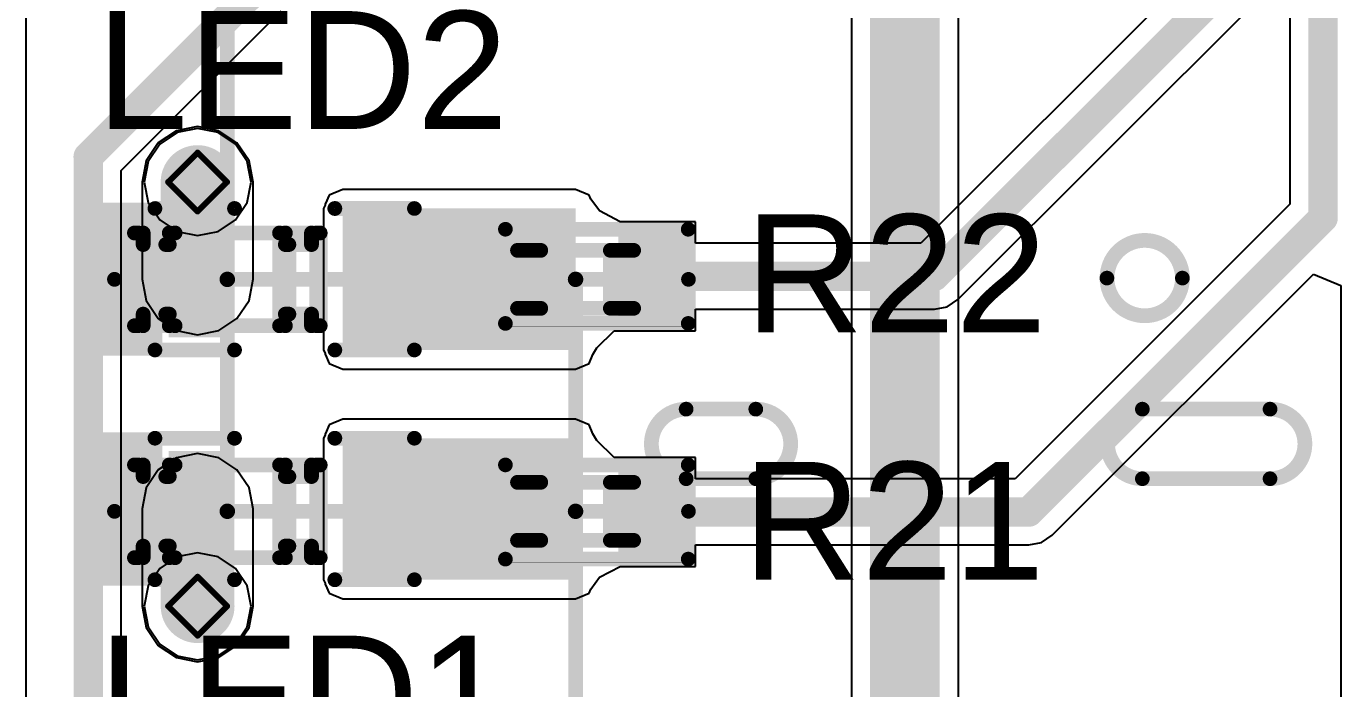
# Model space of a CAD drawing. Header units: millimetres. Extents: x -16 to 330, y -45 to 150.
# Drawn here: x -3.23 to 8.1, y 12.98 to 18.69 of the extents above; entities that cross this region are included whole.
import ezdxf

# ---------------------------------------------------------------- set-up
doc = ezdxf.new("R2010")
doc.units = ezdxf.units.MM
for name, color, linetype in [('BottomLayer', 5, 'Continuous'), ('BottomSolder', 6, 'Continuous'), ('DrillDrawing', 1, 'Continuous'), ('Mechanical13', 56, 'Continuous'), ('MidLayer1', 16, 'Continuous'), ('MidLayer2', 76, 'Continuous'), ('TopLayer', 1, 'Continuous'), ('TopOverlay', 2, 'Continuous'), ('TopPaste', 8, 'Continuous'), ('TopSolder', 216, 'Continuous'), ('ViaHoleLayer', 16, 'Continuous')]:
    doc.layers.add(name, color=color, linetype=linetype)
doc.styles.add('Arial', font='arial.ttf', dxfattribs={"height": 0.2})

# ---------------------------------------------------------------- blocks, each defined once
blk = doc.blocks.new('LED_0603_34')
at = {"layer": 'TopLayer'}
for points in [[(-1, 0.5), (-0.5, 0.5), (-0.5, -0.5), (-1, -0.5)], [(0.5, 0.5), (1, 0.5), (1, -0.5), (0.5, -0.5)]]:
    blk.add_hatch(color=1, dxfattribs=at).paths.add_polyline_path(points)
at = {"layer": 'TopOverlay'}
blk.add_hatch(color=2, dxfattribs=at).paths.add_polyline_path([(1.118, -0.66), (1.753, -0.66), (1.753, 0.66), (1.118, 0.66)])
at = {"layer": 'TopPaste'}
for points in [[(-1, 0.5), (-0.5, 0.5), (-0.5, -0.5), (-1, -0.5)], [(0.5, 0.5), (1, 0.5), (1, -0.5), (0.5, -0.5)]]:
    blk.add_hatch(color=8, dxfattribs=at).paths.add_polyline_path(points)
at = {"layer": 'TopSolder'}
for points in [[(-1, 0.5), (-0.5, 0.5), (-0.5, -0.5), (-1, -0.5)], [(0.5, 0.5), (1, 0.5), (1, -0.5), (0.5, -0.5)]]:
    blk.add_hatch(color=216, dxfattribs=at).paths.add_polyline_path(points)
at = {"layer": 'TopOverlay', "const_width": 0.127}
for points in [[(-0.432, 0.61), (-1.118, 0.61)], [(-1.118, 0.61), (-1.118, -0.61)], [(1.118, 0.61), (0.432, 0.61)], [(1.118, 0.61), (1.118, -0.61)], [(-0.432, -0.61), (-1.118, -0.61)], [(1.118, -0.61), (0.432, -0.61)]]:
    blk.add_lwpolyline(points, dxfattribs=at)
at = {"layer": 'TopOverlay', "const_width": 0.0635}
for points in [[(-1.149, 0.61, 1), (-1.086, 0.61, 1)], [(-1.149, 0.61, 1), (-1.086, 0.61, 1)], [(-0.464, 0.61, 1), (-0.4, 0.61, 1)], [(0.4, 0.61, 1), (0.464, 0.61, 1)], [(1.086, 0.61, 1), (1.149, 0.61, 1)], [(1.086, 0.61, 1), (1.149, 0.61, 1)], [(-1.149, -0.61, 1), (-1.086, -0.61, 1)], [(-1.149, -0.61, 1), (-1.086, -0.61, 1)], [(-0.464, -0.61, 1), (-0.4, -0.61, 1)], [(0.4, -0.61, 1), (0.464, -0.61, 1)], [(1.086, -0.61, 1), (1.149, -0.61, 1)], [(1.086, -0.61, 1), (1.149, -0.61, 1)]]:
    blk.add_lwpolyline(points, format="xyb", close=True, dxfattribs=at)
blk = doc.blocks.new('LED_0603_35')
at = {"layer": 'TopLayer'}
for points in [[(-1, 0.5), (-0.5, 0.5), (-0.5, -0.5), (-1, -0.5)], [(0.5, 0.5), (1, 0.5), (1, -0.5), (0.5, -0.5)]]:
    blk.add_hatch(color=1, dxfattribs=at).paths.add_polyline_path(points)
at = {"layer": 'TopOverlay'}
blk.add_hatch(color=2, dxfattribs=at).paths.add_polyline_path([(1.118, -0.66), (1.753, -0.66), (1.753, 0.66), (1.118, 0.66)])
at = {"layer": 'TopPaste'}
for points in [[(-1, 0.5), (-0.5, 0.5), (-0.5, -0.5), (-1, -0.5)], [(0.5, 0.5), (1, 0.5), (1, -0.5), (0.5, -0.5)]]:
    blk.add_hatch(color=8, dxfattribs=at).paths.add_polyline_path(points)
at = {"layer": 'TopSolder'}
for points in [[(-1, 0.5), (-0.5, 0.5), (-0.5, -0.5), (-1, -0.5)], [(0.5, 0.5), (1, 0.5), (1, -0.5), (0.5, -0.5)]]:
    blk.add_hatch(color=216, dxfattribs=at).paths.add_polyline_path(points)
at = {"layer": 'TopOverlay', "const_width": 0.127}
for points in [[(-0.432, 0.61), (-1.118, 0.61)], [(-1.118, 0.61), (-1.118, -0.61)], [(1.118, 0.61), (0.432, 0.61)], [(1.118, 0.61), (1.118, -0.61)], [(-0.432, -0.61), (-1.118, -0.61)], [(1.118, -0.61), (0.432, -0.61)]]:
    blk.add_lwpolyline(points, dxfattribs=at)
at = {"layer": 'TopOverlay', "const_width": 0.0635}
for points in [[(-1.149, 0.61, 1), (-1.086, 0.61, 1)], [(-1.149, 0.61, 1), (-1.086, 0.61, 1)], [(-0.464, 0.61, 1), (-0.4, 0.61, 1)], [(0.4, 0.61, 1), (0.464, 0.61, 1)], [(1.086, 0.61, 1), (1.149, 0.61, 1)], [(1.086, 0.61, 1), (1.149, 0.61, 1)], [(-1.149, -0.61, 1), (-1.086, -0.61, 1)], [(-1.149, -0.61, 1), (-1.086, -0.61, 1)], [(-0.464, -0.61, 1), (-0.4, -0.61, 1)], [(0.4, -0.61, 1), (0.464, -0.61, 1)], [(1.086, -0.61, 1), (1.149, -0.61, 1)], [(1.086, -0.61, 1), (1.149, -0.61, 1)]]:
    blk.add_lwpolyline(points, format="xyb", close=True, dxfattribs=at)
blk = doc.blocks.new('R___0402_89')
at = {"layer": 'TopLayer'}
for points in [[(-0.699, -0.318), (-0.699, 0.318), (-0.241, 0.318), (-0.241, -0.318)], [(0.241, -0.318), (0.241, 0.318), (0.699, 0.318), (0.699, -0.318)]]:
    blk.add_hatch(color=1, dxfattribs=at).paths.add_polyline_path(points)
at = {"layer": 'TopPaste'}
for points in [[(-0.699, -0.318), (-0.699, 0.318), (-0.241, 0.318), (-0.241, -0.318)], [(0.241, -0.318), (0.241, 0.318), (0.699, 0.318), (0.699, -0.318)]]:
    blk.add_hatch(color=8, dxfattribs=at).paths.add_polyline_path(points)
at = {"layer": 'TopSolder'}
for points in [[(-0.754, -0.373), (-0.754, 0.373), (-0.186, 0.373), (-0.186, -0.373)], [(0.186, -0.373), (0.186, 0.373), (0.754, 0.373), (0.754, -0.373)]]:
    blk.add_hatch(color=216, dxfattribs=at).paths.add_polyline_path(points)
at = {"layer": 'TopOverlay'}
for points, const_width in [([(-0.787, -0.406), (-0.787, 0.406)], 0.127), ([(-0.787, 0.406), (0.787, 0.406)], 0.127), ([(0.787, -0.406), (0.787, 0.406)], 0.127), ([(-0.787, -0.406), (0.787, -0.406)], 0.127), ([(-0.813, -0.432), (0.813, -0.432)], 0.00323)]:
    blk.add_lwpolyline(points, dxfattribs=dict(at, const_width=const_width))
for points, const_width in [([(-0.819, 0.406, 1), (-0.756, 0.406, 1)], 0.0635), ([(-0.819, 0.406, 1), (-0.756, 0.406, 1)], 0.0635), ([(0.756, 0.406, 1), (0.819, 0.406, 1)], 0.0635), ([(0.756, 0.406, 1), (0.819, 0.406, 1)], 0.0635), ([(-0.819, -0.406, 1), (-0.756, -0.406, 1)], 0.0635), ([(-0.819, -0.406, 1), (-0.756, -0.406, 1)], 0.0635), ([(-0.814, -0.432, 1), (-0.812, -0.432, 1)], 0.00161), ([(0.756, -0.406, 1), (0.819, -0.406, 1)], 0.0635), ([(0.756, -0.406, 1), (0.819, -0.406, 1)], 0.0635), ([(0.812, -0.432, 1), (0.814, -0.432, 1)], 0.00161)]:
    blk.add_lwpolyline(points, format="xyb", close=True, dxfattribs=dict(at, const_width=const_width))
blk = doc.blocks.new('R___0402_90')
at = {"layer": 'TopLayer'}
for points in [[(-0.699, -0.318), (-0.699, 0.318), (-0.241, 0.318), (-0.241, -0.318)], [(0.241, -0.318), (0.241, 0.318), (0.699, 0.318), (0.699, -0.318)]]:
    blk.add_hatch(color=1, dxfattribs=at).paths.add_polyline_path(points)
at = {"layer": 'TopPaste'}
for points in [[(-0.699, -0.318), (-0.699, 0.318), (-0.241, 0.318), (-0.241, -0.318)], [(0.241, -0.318), (0.241, 0.318), (0.699, 0.318), (0.699, -0.318)]]:
    blk.add_hatch(color=8, dxfattribs=at).paths.add_polyline_path(points)
at = {"layer": 'TopSolder'}
for points in [[(-0.754, -0.373), (-0.754, 0.373), (-0.186, 0.373), (-0.186, -0.373)], [(0.186, -0.373), (0.186, 0.373), (0.754, 0.373), (0.754, -0.373)]]:
    blk.add_hatch(color=216, dxfattribs=at).paths.add_polyline_path(points)
at = {"layer": 'TopOverlay'}
for points, const_width in [([(-0.787, -0.406), (-0.787, 0.406)], 0.127), ([(-0.787, 0.406), (0.787, 0.406)], 0.127), ([(0.787, -0.406), (0.787, 0.406)], 0.127), ([(-0.787, -0.406), (0.787, -0.406)], 0.127), ([(-0.813, -0.432), (0.813, -0.432)], 0.00323)]:
    blk.add_lwpolyline(points, dxfattribs=dict(at, const_width=const_width))
for points, const_width in [([(-0.819, 0.406, 1), (-0.756, 0.406, 1)], 0.0635), ([(-0.819, 0.406, 1), (-0.756, 0.406, 1)], 0.0635), ([(0.756, 0.406, 1), (0.819, 0.406, 1)], 0.0635), ([(0.756, 0.406, 1), (0.819, 0.406, 1)], 0.0635), ([(-0.819, -0.406, 1), (-0.756, -0.406, 1)], 0.0635), ([(-0.819, -0.406, 1), (-0.756, -0.406, 1)], 0.0635), ([(-0.814, -0.432, 1), (-0.812, -0.432, 1)], 0.00161), ([(0.756, -0.406, 1), (0.819, -0.406, 1)], 0.0635), ([(0.756, -0.406, 1), (0.819, -0.406, 1)], 0.0635), ([(0.812, -0.432, 1), (0.814, -0.432, 1)], 0.00161)]:
    blk.add_lwpolyline(points, format="xyb", close=True, dxfattribs=dict(at, const_width=const_width))

msp = doc.modelspace()

# ---------------------------------------------------------------- hatches: boundary and pattern name
at = {"layer": 'BottomLayer'}
h = msp.add_hatch(color=5, dxfattribs=at)
edge = h.paths.add_edge_path()
edge.add_arc((-1.75, 17.348), 0.3, 0, 360)
h = msp.add_hatch(color=5, dxfattribs=at)
edge = h.paths.add_edge_path()
edge.add_arc((-1.75, 13.691), 0.3, 0, 360)
at = {"layer": 'BottomSolder'}
h = msp.add_hatch(color=6, dxfattribs=at)
edge = h.paths.add_edge_path()
edge.add_arc((-1.75, 17.348), 0.15, 0, 360)
h = msp.add_hatch(color=6, dxfattribs=at)
edge = h.paths.add_edge_path()
edge.add_arc((-1.75, 13.691), 0.15, 0, 360)
at = {"layer": 'MidLayer1'}
h = msp.add_hatch(color=16, dxfattribs=at)
edge = h.paths.add_edge_path()
edge.add_arc((-1.75, 17.348), 0.3, 0, 360)
h = msp.add_hatch(color=16, dxfattribs=at)
edge = h.paths.add_edge_path()
edge.add_arc((-1.75, 13.691), 0.3, 0, 360)
at = {"layer": 'MidLayer2'}
h = msp.add_hatch(color=76, dxfattribs=at)
edge = h.paths.add_edge_path()
edge.add_arc((-1.75, 17.348), 0.3, 0, 360)
h = msp.add_hatch(color=76, dxfattribs=at)
edge = h.paths.add_edge_path()
edge.add_arc((-1.75, 13.691), 0.3, 0, 360)
at = {"layer": 'TopLayer'}
h = msp.add_hatch(color=1, dxfattribs=at)
edge = h.paths.add_edge_path()
edge.add_arc((-1.75, 17.348), 0.3, 0, 360)
for points in [[(-0.5, 15.9), (1.506, 15.9), (1.506, 17.12), (-0.5, 17.12)], [(-0.5, 13.919), (1.506, 13.919), (1.506, 15.138), (-0.5, 15.138)]]:
    msp.add_hatch(color=1, dxfattribs=at).paths.add_polyline_path(points)
h = msp.add_hatch(color=1, dxfattribs=at)
edge = h.paths.add_edge_path()
edge.add_arc((-1.75, 13.691), 0.3, 0, 360)
at = {"layer": 'TopSolder'}
h = msp.add_hatch(color=216, dxfattribs=at)
edge = h.paths.add_edge_path()
edge.add_arc((-1.75, 17.348), 0.15, 0, 360)
h = msp.add_hatch(color=216, dxfattribs=at)
edge = h.paths.add_edge_path()
edge.add_arc((-1.75, 13.691), 0.15, 0, 360)
at = {"layer": 'ViaHoleLayer'}
h = msp.add_hatch(color=16, dxfattribs=at)
edge = h.paths.add_edge_path()
edge.add_arc((-1.75, 17.348), 0.15, 0, 360)
h = msp.add_hatch(color=16, dxfattribs=at)
edge = h.paths.add_edge_path()
edge.add_arc((-1.75, 13.691), 0.15, 0, 360)

# ---------------------------------------------------------------- linework, layer by layer
at = {"layer": 'BottomLayer'}
for p, q in [((-2.408, 17.448), (-1.03, 18.825)), ((-2.408, -7.35), (-2.408, 17.448))]:
    msp.add_line(p, q, dxfattribs=at)
at = {"layer": 'BottomLayer', "const_width": 0.254}
for points in [[(-2.692, 17.566), (-1.232, 19.026)], [(-2.692, -7.468), (-2.692, 17.566)]]:
    msp.add_lwpolyline(points, dxfattribs=at)
at = {"layer": 'BottomLayer', "const_width": 0.127}
msp.add_lwpolyline([(-2.756, 17.566, 1), (-2.629, 17.566, 1)], format="xyb", close=True, dxfattribs=at)
msp.add_lwpolyline([(-2.756, 17.566, 1), (-2.629, 17.566, 1)], format="xyb", close=True, dxfattribs=at)
at = {"layer": 'DrillDrawing', "const_width": 0.0508}
for points in [[(-2.004, 17.348), (-1.75, 17.602)], [(-1.75, 17.602), (-1.496, 17.348)], [(-2.004, 17.348), (-1.75, 17.094)], [(-1.75, 17.094), (-1.496, 17.348)], [(-2.004, 13.691), (-1.75, 13.945)], [(-1.75, 13.945), (-1.496, 13.691)], [(-2.004, 13.691), (-1.75, 13.437)], [(-1.75, 13.437), (-1.496, 13.691)]]:
    msp.add_lwpolyline(points, dxfattribs=at)
at = {"layer": 'DrillDrawing', "const_width": 0.0254}
for points in [[(-1.763, 17.602, 1), (-1.737, 17.602, 1)], [(-1.763, 17.602, 1), (-1.737, 17.602, 1)], [(-2.017, 17.348, 1), (-1.991, 17.348, 1)], [(-2.017, 17.348, 1), (-1.991, 17.348, 1)], [(-1.509, 17.348, 1), (-1.483, 17.348, 1)], [(-1.509, 17.348, 1), (-1.483, 17.348, 1)], [(-1.763, 17.094, 1), (-1.737, 17.094, 1)], [(-1.763, 17.094, 1), (-1.737, 17.094, 1)], [(-1.763, 13.945, 1), (-1.737, 13.945, 1)], [(-1.763, 13.945, 1), (-1.737, 13.945, 1)], [(-2.017, 13.691, 1), (-1.991, 13.691, 1)], [(-2.017, 13.691, 1), (-1.991, 13.691, 1)], [(-1.509, 13.691, 1), (-1.483, 13.691, 1)], [(-1.509, 13.691, 1), (-1.483, 13.691, 1)], [(-1.763, 13.437, 1), (-1.737, 13.437, 1)], [(-1.763, 13.437, 1), (-1.737, 13.437, 1)]]:
    msp.add_lwpolyline(points, format="xyb", close=True, dxfattribs=at)
at = {"layer": 'Mechanical13', "const_width": 0.127}
for points in [[(-1.494, 16.509), (-1.494, 24.454)], [(-1.494, 16.509), (-1.494, 24.454)], [(-1.494, 14.509), (-1.494, 22.454)], [(-1.494, 14.509), (-1.494, 22.454)], [(-2.294, 16.909), (-2.264, 16.909)], [(-2.294, 16.109), (-2.294, 16.909)], [(-2.264, 16.909), (-0.724, 16.909)], [(-2.264, 16.109), (-2.264, 16.909)], [(-2.219, 16.809), (-2.219, 16.909)], [(-2.219, 16.809), (-2.024, 16.809)], [(-2.024, 16.809), (-1.994, 16.809)], [(-2.024, 16.209), (-2.024, 16.809)], [(-1.994, 16.109), (-1.994, 16.909)], [(-1.944, 16.109), (-1.944, 16.909)], [(-1.044, 16.109), (-1.044, 16.909)], [(-0.994, 16.109), (-0.994, 16.909)], [(-0.994, 16.809), (-0.964, 16.809)], [(-0.964, 16.809), (-0.769, 16.809)], [(-0.964, 16.209), (-0.964, 16.809)], [(-0.769, 16.809), (-0.769, 16.909)], [(-0.724, 16.909), (-0.694, 16.909)], [(-0.724, 16.109), (-0.724, 16.909)], [(-0.694, 16.109), (-0.694, 16.909)], [(1.006, 16.759), (1.041, 16.759)], [(1.006, 16.259), (1.006, 16.759)], [(1.041, 16.759), (1.171, 16.759)], [(1.041, 16.259), (1.041, 16.759)], [(1.171, 16.759), (1.206, 16.759)], [(1.171, 16.259), (1.171, 16.759)], [(1.206, 16.759), (1.806, 16.759)], [(1.206, 16.259), (1.206, 16.759)], [(1.806, 16.759), (1.841, 16.759)], [(1.806, 16.259), (1.806, 16.759)], [(1.841, 16.759), (1.971, 16.759)], [(1.841, 16.259), (1.841, 16.759)], [(1.971, 16.759), (2.006, 16.759)], [(1.971, 16.259), (1.971, 16.759)], [(2.006, 16.259), (2.006, 16.759)], [(-2.466, 16.509), (1.506, 16.509)], [(-2.466, 16.509), (1.506, 16.509)], [(-1.494, 16.509), (2.479, 16.509)], [(-1.494, 16.509), (2.479, 16.509)], [(1.506, 8.564), (1.506, 16.509)], [(1.506, 8.564), (1.506, 16.509)], [(1.006, 16.259), (1.041, 16.259)], [(1.041, 16.259), (1.171, 16.259)], [(1.171, 16.259), (1.206, 16.259)], [(1.206, 16.259), (1.806, 16.259)], [(1.806, 16.259), (1.841, 16.259)], [(1.841, 16.259), (1.971, 16.259)], [(1.971, 16.259), (2.006, 16.259)], [(-2.219, 16.209), (-2.024, 16.209)], [(-2.219, 16.109), (-2.219, 16.209)], [(-2.024, 16.209), (-1.994, 16.209)], [(-0.994, 16.209), (-0.964, 16.209)], [(-0.964, 16.209), (-0.769, 16.209)], [(-0.769, 16.109), (-0.769, 16.209)], [(-2.294, 16.109), (-2.264, 16.109)], [(-2.264, 16.109), (-0.724, 16.109)], [(-0.724, 16.109), (-0.694, 16.109)], [(2.459, 15.39), (3.059, 15.39)], [(6.389, 15.39), (7.489, 15.39)], [(-2.294, 14.909), (-2.264, 14.909)], [(-2.294, 14.109), (-2.294, 14.909)], [(-2.264, 14.909), (-0.724, 14.909)], [(-2.264, 14.109), (-2.264, 14.909)], [(-2.219, 14.809), (-2.219, 14.909)], [(-1.994, 14.109), (-1.994, 14.909)], [(-1.944, 14.109), (-1.944, 14.909)], [(-1.044, 14.109), (-1.044, 14.909)], [(-0.994, 14.109), (-0.994, 14.909)], [(-0.769, 14.809), (-0.769, 14.909)], [(-0.724, 14.909), (-0.694, 14.909)], [(-0.724, 14.109), (-0.724, 14.909)], [(-0.694, 14.109), (-0.694, 14.909)], [(-2.219, 14.809), (-2.024, 14.809)], [(-2.024, 14.809), (-1.994, 14.809)], [(-2.024, 14.209), (-2.024, 14.809)], [(-0.994, 14.809), (-0.964, 14.809)], [(-0.964, 14.809), (-0.769, 14.809)], [(-0.964, 14.209), (-0.964, 14.809)], [(2.459, 14.79), (3.059, 14.79)], [(6.389, 14.79), (7.489, 14.79)], [(1.006, 14.759), (1.041, 14.759)], [(1.006, 14.259), (1.006, 14.759)], [(1.041, 14.759), (1.171, 14.759)], [(1.041, 14.259), (1.041, 14.759)], [(1.171, 14.759), (1.206, 14.759)], [(1.171, 14.259), (1.171, 14.759)], [(1.206, 14.759), (1.806, 14.759)], [(1.206, 14.259), (1.206, 14.759)], [(1.806, 14.759), (1.841, 14.759)], [(1.806, 14.259), (1.806, 14.759)], [(1.841, 14.759), (1.971, 14.759)], [(1.841, 14.259), (1.841, 14.759)], [(1.971, 14.759), (2.006, 14.759)], [(1.971, 14.259), (1.971, 14.759)], [(2.006, 14.259), (2.006, 14.759)], [(-2.466, 14.509), (1.506, 14.509)], [(-2.466, 14.509), (1.506, 14.509)], [(-1.494, 14.509), (2.479, 14.509)], [(-1.494, 14.509), (2.479, 14.509)], [(1.506, 6.564), (1.506, 14.509)], [(1.506, 6.564), (1.506, 14.509)], [(-2.219, 14.209), (-2.024, 14.209)], [(-2.219, 14.109), (-2.219, 14.209)], [(-2.024, 14.209), (-1.994, 14.209)], [(-0.994, 14.209), (-0.964, 14.209)], [(-0.964, 14.209), (-0.769, 14.209)], [(-0.769, 14.109), (-0.769, 14.209)], [(1.006, 14.259), (1.041, 14.259)], [(1.041, 14.259), (1.171, 14.259)], [(1.171, 14.259), (1.206, 14.259)], [(1.206, 14.259), (1.806, 14.259)], [(1.806, 14.259), (1.841, 14.259)], [(1.841, 14.259), (1.971, 14.259)], [(1.971, 14.259), (2.006, 14.259)], [(-2.294, 14.109), (-2.264, 14.109)], [(-2.264, 14.109), (-0.724, 14.109)], [(-0.724, 14.109), (-0.694, 14.109)]]:
    msp.add_lwpolyline(points, dxfattribs=at)
at = {"layer": 'Mechanical13'}
for points, const_width in [([(-2.326, 16.909, 1), (-2.262, 16.909, 1)], 0.0635), ([(-2.326, 16.909, 1), (-2.262, 16.909, 1)], 0.0635), ([(-2.296, 16.909, 1), (-2.232, 16.909, 1)], 0.0635), ([(-2.296, 16.909, 1), (-2.232, 16.909, 1)], 0.0635), ([(-2.296, 16.909, 1), (-2.232, 16.909, 1)], 0.0635), ([(-2.251, 16.909, 1), (-2.187, 16.909, 1)], 0.0635), ([(-2.251, 16.809, 1), (-2.187, 16.809, 1)], 0.0635), ([(-2.251, 16.809, 1), (-2.187, 16.809, 1)], 0.0635), ([(-2.056, 16.809, 1), (-1.992, 16.809, 1)], 0.0635), ([(-2.056, 16.809, 1), (-1.992, 16.809, 1)], 0.0635), ([(-2.056, 16.809, 1), (-1.992, 16.809, 1)], 0.0635), ([(-2.026, 16.909, 1), (-1.962, 16.909, 1)], 0.0635), ([(-2.026, 16.809, 1), (-1.962, 16.809, 1)], 0.0635), ([(-1.976, 16.909, 1), (-1.912, 16.909, 1)], 0.0635), ([(-1.076, 16.909, 1), (-1.012, 16.909, 1)], 0.0635), ([(-1.026, 16.909, 1), (-0.962, 16.909, 1)], 0.0635), ([(-1.026, 16.809, 1), (-0.962, 16.809, 1)], 0.0635), ([(-0.996, 16.809, 1), (-0.932, 16.809, 1)], 0.0635), ([(-0.996, 16.809, 1), (-0.932, 16.809, 1)], 0.0635), ([(-0.996, 16.809, 1), (-0.932, 16.809, 1)], 0.0635), ([(-0.801, 16.909, 1), (-0.737, 16.909, 1)], 0.0635), ([(-0.801, 16.809, 1), (-0.737, 16.809, 1)], 0.0635), ([(-0.801, 16.809, 1), (-0.737, 16.809, 1)], 0.0635), ([(-0.756, 16.909, 1), (-0.692, 16.909, 1)], 0.0635), ([(-0.756, 16.909, 1), (-0.692, 16.909, 1)], 0.0635), ([(-0.756, 16.909, 1), (-0.692, 16.909, 1)], 0.0635), ([(-0.726, 16.909, 1), (-0.662, 16.909, 1)], 0.0635), ([(-0.726, 16.909, 1), (-0.662, 16.909, 1)], 0.0635), ([(6.734, 16.52, 1), (6.084, 16.52, 1)], 0.127), ([(0.974, 16.759, 1), (1.038, 16.759, 1)], 0.0635), ([(0.974, 16.759, 1), (1.038, 16.759, 1)], 0.0635), ([(1.009, 16.759, 1), (1.073, 16.759, 1)], 0.0635), ([(1.009, 16.759, 1), (1.073, 16.759, 1)], 0.0635), ([(1.009, 16.759, 1), (1.073, 16.759, 1)], 0.0635), ([(1.139, 16.759, 1), (1.203, 16.759, 1)], 0.0635), ([(1.139, 16.759, 1), (1.203, 16.759, 1)], 0.0635), ([(1.139, 16.759, 1), (1.203, 16.759, 1)], 0.0635), ([(1.174, 16.759, 1), (1.238, 16.759, 1)], 0.0635), ([(1.174, 16.759, 1), (1.238, 16.759, 1)], 0.0635), ([(1.174, 16.759, 1), (1.238, 16.759, 1)], 0.0635), ([(1.774, 16.759, 1), (1.838, 16.759, 1)], 0.0635), ([(1.774, 16.759, 1), (1.838, 16.759, 1)], 0.0635), ([(1.774, 16.759, 1), (1.838, 16.759, 1)], 0.0635), ([(1.809, 16.759, 1), (1.873, 16.759, 1)], 0.0635), ([(1.809, 16.759, 1), (1.873, 16.759, 1)], 0.0635), ([(1.809, 16.759, 1), (1.873, 16.759, 1)], 0.0635), ([(1.939, 16.759, 1), (2.003, 16.759, 1)], 0.0635), ([(1.939, 16.759, 1), (2.003, 16.759, 1)], 0.0635), ([(1.939, 16.759, 1), (2.003, 16.759, 1)], 0.0635), ([(1.974, 16.759, 1), (2.038, 16.759, 1)], 0.0635), ([(1.974, 16.759, 1), (2.038, 16.759, 1)], 0.0635), ([(-2.498, 16.509, 1), (-2.434, 16.509, 1)], 0.0635), ([(-2.498, 16.509, 1), (-2.434, 16.509, 1)], 0.0635), ([(-1.491, 16.509, 1), (-1.497, 16.509, 1)], 0.127), ([(-1.491, 16.509, 1), (-1.497, 16.509, 1)], 0.127), ([(-1.529, 16.509, 1), (-1.465, 16.509, 1)], 0.0635), ([(-1.529, 16.509, 1), (-1.465, 16.509, 1)], 0.0635), ([(-1.526, 16.509, 1), (-1.462, 16.509, 1)], 0.0635), ([(-1.526, 16.509, 1), (-1.462, 16.509, 1)], 0.0635), ([(-1.526, 16.509, 1), (-1.462, 16.509, 1)], 0.0635), ([(-1.526, 16.509, 1), (-1.462, 16.509, 1)], 0.0635), ([(-1.522, 16.509, 1), (-1.459, 16.509, 1)], 0.0635), ([(-1.522, 16.509, 1), (-1.459, 16.509, 1)], 0.0635), ([(1.509, 16.509, 1), (1.503, 16.509, 1)], 0.127), ([(1.509, 16.509, 1), (1.503, 16.509, 1)], 0.127), ([(1.471, 16.509, 1), (1.535, 16.509, 1)], 0.0635), ([(1.471, 16.509, 1), (1.535, 16.509, 1)], 0.0635), ([(1.474, 16.509, 1), (1.538, 16.509, 1)], 0.0635), ([(1.474, 16.509, 1), (1.538, 16.509, 1)], 0.0635), ([(1.474, 16.509, 1), (1.538, 16.509, 1)], 0.0635), ([(1.474, 16.509, 1), (1.538, 16.509, 1)], 0.0635), ([(1.478, 16.509, 1), (1.541, 16.509, 1)], 0.0635), ([(1.478, 16.509, 1), (1.541, 16.509, 1)], 0.0635), ([(2.447, 16.509, 1), (2.51, 16.509, 1)], 0.0635), ([(2.447, 16.509, 1), (2.51, 16.509, 1)], 0.0635), ([(6.052, 16.52, 1), (6.115, 16.52, 1)], 0.0635), ([(6.702, 16.52, 1), (6.765, 16.52, 1)], 0.0635), ([(0.974, 16.259, 1), (1.038, 16.259, 1)], 0.0635), ([(0.974, 16.259, 1), (1.038, 16.259, 1)], 0.0635), ([(1.009, 16.259, 1), (1.073, 16.259, 1)], 0.0635), ([(1.009, 16.259, 1), (1.073, 16.259, 1)], 0.0635), ([(1.009, 16.259, 1), (1.073, 16.259, 1)], 0.0635), ([(1.139, 16.259, 1), (1.203, 16.259, 1)], 0.0635), ([(1.139, 16.259, 1), (1.203, 16.259, 1)], 0.0635), ([(1.139, 16.259, 1), (1.203, 16.259, 1)], 0.0635), ([(1.174, 16.259, 1), (1.238, 16.259, 1)], 0.0635), ([(1.174, 16.259, 1), (1.238, 16.259, 1)], 0.0635), ([(1.174, 16.259, 1), (1.238, 16.259, 1)], 0.0635), ([(1.774, 16.259, 1), (1.838, 16.259, 1)], 0.0635), ([(1.774, 16.259, 1), (1.838, 16.259, 1)], 0.0635), ([(1.774, 16.259, 1), (1.838, 16.259, 1)], 0.0635), ([(1.809, 16.259, 1), (1.873, 16.259, 1)], 0.0635), ([(1.809, 16.259, 1), (1.873, 16.259, 1)], 0.0635), ([(1.809, 16.259, 1), (1.873, 16.259, 1)], 0.0635), ([(1.939, 16.259, 1), (2.003, 16.259, 1)], 0.0635), ([(1.939, 16.259, 1), (2.003, 16.259, 1)], 0.0635), ([(1.939, 16.259, 1), (2.003, 16.259, 1)], 0.0635), ([(1.974, 16.259, 1), (2.038, 16.259, 1)], 0.0635), ([(1.974, 16.259, 1), (2.038, 16.259, 1)], 0.0635), ([(-2.251, 16.209, 1), (-2.187, 16.209, 1)], 0.0635), ([(-2.251, 16.209, 1), (-2.187, 16.209, 1)], 0.0635), ([(-2.056, 16.209, 1), (-1.992, 16.209, 1)], 0.0635), ([(-2.056, 16.209, 1), (-1.992, 16.209, 1)], 0.0635), ([(-2.056, 16.209, 1), (-1.992, 16.209, 1)], 0.0635), ([(-2.026, 16.209, 1), (-1.962, 16.209, 1)], 0.0635), ([(-1.026, 16.209, 1), (-0.962, 16.209, 1)], 0.0635), ([(-0.996, 16.209, 1), (-0.932, 16.209, 1)], 0.0635), ([(-0.996, 16.209, 1), (-0.932, 16.209, 1)], 0.0635), ([(-0.996, 16.209, 1), (-0.932, 16.209, 1)], 0.0635), ([(-0.801, 16.209, 1), (-0.737, 16.209, 1)], 0.0635), ([(-0.801, 16.209, 1), (-0.737, 16.209, 1)], 0.0635), ([(-2.326, 16.109, 1), (-2.262, 16.109, 1)], 0.0635), ([(-2.326, 16.109, 1), (-2.262, 16.109, 1)], 0.0635), ([(-2.296, 16.109, 1), (-2.232, 16.109, 1)], 0.0635), ([(-2.296, 16.109, 1), (-2.232, 16.109, 1)], 0.0635), ([(-2.296, 16.109, 1), (-2.232, 16.109, 1)], 0.0635), ([(-2.251, 16.109, 1), (-2.187, 16.109, 1)], 0.0635), ([(-2.026, 16.109, 1), (-1.962, 16.109, 1)], 0.0635), ([(-1.976, 16.109, 1), (-1.912, 16.109, 1)], 0.0635), ([(-1.076, 16.109, 1), (-1.012, 16.109, 1)], 0.0635), ([(-1.026, 16.109, 1), (-0.962, 16.109, 1)], 0.0635), ([(-0.801, 16.109, 1), (-0.737, 16.109, 1)], 0.0635), ([(-0.756, 16.109, 1), (-0.692, 16.109, 1)], 0.0635), ([(-0.756, 16.109, 1), (-0.692, 16.109, 1)], 0.0635), ([(-0.756, 16.109, 1), (-0.692, 16.109, 1)], 0.0635), ([(-0.726, 16.109, 1), (-0.662, 16.109, 1)], 0.0635), ([(-0.726, 16.109, 1), (-0.662, 16.109, 1)], 0.0635), ([(2.427, 15.39, 1), (2.49, 15.39, 1)], 0.0635), ([(2.427, 15.39, 1), (2.49, 15.39, 1)], 0.0635), ([(3.027, 15.39, 1), (3.09, 15.39, 1)], 0.0635), ([(3.027, 15.39, 1), (3.09, 15.39, 1)], 0.0635), ([(6.357, 15.39, 1), (6.42, 15.39, 1)], 0.0635), ([(6.357, 15.39, 1), (6.42, 15.39, 1)], 0.0635), ([(7.457, 15.39, 1), (7.52, 15.39, 1)], 0.0635), ([(7.457, 15.39, 1), (7.52, 15.39, 1)], 0.0635), ([(-2.326, 14.909, 1), (-2.262, 14.909, 1)], 0.0635), ([(-2.326, 14.909, 1), (-2.262, 14.909, 1)], 0.0635), ([(-2.296, 14.909, 1), (-2.232, 14.909, 1)], 0.0635), ([(-2.296, 14.909, 1), (-2.232, 14.909, 1)], 0.0635), ([(-2.296, 14.909, 1), (-2.232, 14.909, 1)], 0.0635), ([(-2.251, 14.909, 1), (-2.187, 14.909, 1)], 0.0635), ([(-2.026, 14.909, 1), (-1.962, 14.909, 1)], 0.0635), ([(-1.976, 14.909, 1), (-1.912, 14.909, 1)], 0.0635), ([(-1.076, 14.909, 1), (-1.012, 14.909, 1)], 0.0635), ([(-1.026, 14.909, 1), (-0.962, 14.909, 1)], 0.0635), ([(-0.801, 14.909, 1), (-0.737, 14.909, 1)], 0.0635), ([(-0.756, 14.909, 1), (-0.692, 14.909, 1)], 0.0635), ([(-0.756, 14.909, 1), (-0.692, 14.909, 1)], 0.0635), ([(-0.756, 14.909, 1), (-0.692, 14.909, 1)], 0.0635), ([(-0.726, 14.909, 1), (-0.662, 14.909, 1)], 0.0635), ([(-0.726, 14.909, 1), (-0.662, 14.909, 1)], 0.0635), ([(-2.251, 14.809, 1), (-2.187, 14.809, 1)], 0.0635), ([(-2.251, 14.809, 1), (-2.187, 14.809, 1)], 0.0635), ([(-2.056, 14.809, 1), (-1.992, 14.809, 1)], 0.0635), ([(-2.056, 14.809, 1), (-1.992, 14.809, 1)], 0.0635), ([(-2.056, 14.809, 1), (-1.992, 14.809, 1)], 0.0635), ([(-2.026, 14.809, 1), (-1.962, 14.809, 1)], 0.0635), ([(-1.026, 14.809, 1), (-0.962, 14.809, 1)], 0.0635), ([(-0.996, 14.809, 1), (-0.932, 14.809, 1)], 0.0635), ([(-0.996, 14.809, 1), (-0.932, 14.809, 1)], 0.0635), ([(-0.996, 14.809, 1), (-0.932, 14.809, 1)], 0.0635), ([(-0.801, 14.809, 1), (-0.737, 14.809, 1)], 0.0635), ([(-0.801, 14.809, 1), (-0.737, 14.809, 1)], 0.0635), ([(2.427, 14.79, 1), (2.49, 14.79, 1)], 0.0635), ([(2.427, 14.79, 1), (2.49, 14.79, 1)], 0.0635), ([(3.027, 14.79, 1), (3.09, 14.79, 1)], 0.0635), ([(3.027, 14.79, 1), (3.09, 14.79, 1)], 0.0635), ([(6.357, 14.79, 1), (6.42, 14.79, 1)], 0.0635), ([(6.357, 14.79, 1), (6.42, 14.79, 1)], 0.0635), ([(7.457, 14.79, 1), (7.52, 14.79, 1)], 0.0635), ([(7.457, 14.79, 1), (7.52, 14.79, 1)], 0.0635), ([(0.974, 14.759, 1), (1.038, 14.759, 1)], 0.0635), ([(0.974, 14.759, 1), (1.038, 14.759, 1)], 0.0635), ([(1.009, 14.759, 1), (1.073, 14.759, 1)], 0.0635), ([(1.009, 14.759, 1), (1.073, 14.759, 1)], 0.0635), ([(1.009, 14.759, 1), (1.073, 14.759, 1)], 0.0635), ([(1.139, 14.759, 1), (1.203, 14.759, 1)], 0.0635), ([(1.139, 14.759, 1), (1.203, 14.759, 1)], 0.0635), ([(1.139, 14.759, 1), (1.203, 14.759, 1)], 0.0635), ([(1.174, 14.759, 1), (1.238, 14.759, 1)], 0.0635), ([(1.174, 14.759, 1), (1.238, 14.759, 1)], 0.0635), ([(1.174, 14.759, 1), (1.238, 14.759, 1)], 0.0635), ([(1.774, 14.759, 1), (1.838, 14.759, 1)], 0.0635), ([(1.774, 14.759, 1), (1.838, 14.759, 1)], 0.0635), ([(1.774, 14.759, 1), (1.838, 14.759, 1)], 0.0635), ([(1.809, 14.759, 1), (1.873, 14.759, 1)], 0.0635), ([(1.809, 14.759, 1), (1.873, 14.759, 1)], 0.0635), ([(1.809, 14.759, 1), (1.873, 14.759, 1)], 0.0635), ([(1.939, 14.759, 1), (2.003, 14.759, 1)], 0.0635), ([(1.939, 14.759, 1), (2.003, 14.759, 1)], 0.0635), ([(1.939, 14.759, 1), (2.003, 14.759, 1)], 0.0635), ([(1.974, 14.759, 1), (2.038, 14.759, 1)], 0.0635), ([(1.974, 14.759, 1), (2.038, 14.759, 1)], 0.0635), ([(-2.498, 14.509, 1), (-2.434, 14.509, 1)], 0.0635), ([(-2.498, 14.509, 1), (-2.434, 14.509, 1)], 0.0635), ([(-1.491, 14.509, 1), (-1.497, 14.509, 1)], 0.127), ([(-1.491, 14.509, 1), (-1.497, 14.509, 1)], 0.127), ([(-1.529, 14.509, 1), (-1.465, 14.509, 1)], 0.0635), ([(-1.529, 14.509, 1), (-1.465, 14.509, 1)], 0.0635), ([(-1.526, 14.509, 1), (-1.462, 14.509, 1)], 0.0635), ([(-1.526, 14.509, 1), (-1.462, 14.509, 1)], 0.0635), ([(-1.526, 14.509, 1), (-1.462, 14.509, 1)], 0.0635), ([(-1.526, 14.509, 1), (-1.462, 14.509, 1)], 0.0635), ([(-1.522, 14.509, 1), (-1.459, 14.509, 1)], 0.0635), ([(-1.522, 14.509, 1), (-1.459, 14.509, 1)], 0.0635), ([(1.509, 14.509, 1), (1.503, 14.509, 1)], 0.127), ([(1.509, 14.509, 1), (1.503, 14.509, 1)], 0.127), ([(1.471, 14.509, 1), (1.535, 14.509, 1)], 0.0635), ([(1.471, 14.509, 1), (1.535, 14.509, 1)], 0.0635), ([(1.474, 14.509, 1), (1.538, 14.509, 1)], 0.0635), ([(1.474, 14.509, 1), (1.538, 14.509, 1)], 0.0635), ([(1.474, 14.509, 1), (1.538, 14.509, 1)], 0.0635), ([(1.474, 14.509, 1), (1.538, 14.509, 1)], 0.0635), ([(1.478, 14.509, 1), (1.541, 14.509, 1)], 0.0635), ([(1.478, 14.509, 1), (1.541, 14.509, 1)], 0.0635), ([(2.447, 14.509, 1), (2.51, 14.509, 1)], 0.0635), ([(2.447, 14.509, 1), (2.51, 14.509, 1)], 0.0635), ([(-2.251, 14.209, 1), (-2.187, 14.209, 1)], 0.0635), ([(-2.251, 14.209, 1), (-2.187, 14.209, 1)], 0.0635), ([(-2.056, 14.209, 1), (-1.992, 14.209, 1)], 0.0635), ([(-2.056, 14.209, 1), (-1.992, 14.209, 1)], 0.0635), ([(-2.056, 14.209, 1), (-1.992, 14.209, 1)], 0.0635), ([(-2.026, 14.209, 1), (-1.962, 14.209, 1)], 0.0635), ([(-1.026, 14.209, 1), (-0.962, 14.209, 1)], 0.0635), ([(-0.996, 14.209, 1), (-0.932, 14.209, 1)], 0.0635), ([(-0.996, 14.209, 1), (-0.932, 14.209, 1)], 0.0635), ([(-0.996, 14.209, 1), (-0.932, 14.209, 1)], 0.0635), ([(-0.801, 14.209, 1), (-0.737, 14.209, 1)], 0.0635), ([(-0.801, 14.209, 1), (-0.737, 14.209, 1)], 0.0635), ([(0.974, 14.259, 1), (1.038, 14.259, 1)], 0.0635), ([(0.974, 14.259, 1), (1.038, 14.259, 1)], 0.0635), ([(1.009, 14.259, 1), (1.073, 14.259, 1)], 0.0635), ([(1.009, 14.259, 1), (1.073, 14.259, 1)], 0.0635), ([(1.009, 14.259, 1), (1.073, 14.259, 1)], 0.0635), ([(1.139, 14.259, 1), (1.203, 14.259, 1)], 0.0635), ([(1.139, 14.259, 1), (1.203, 14.259, 1)], 0.0635), ([(1.139, 14.259, 1), (1.203, 14.259, 1)], 0.0635), ([(1.174, 14.259, 1), (1.238, 14.259, 1)], 0.0635), ([(1.174, 14.259, 1), (1.238, 14.259, 1)], 0.0635), ([(1.174, 14.259, 1), (1.238, 14.259, 1)], 0.0635), ([(1.774, 14.259, 1), (1.838, 14.259, 1)], 0.0635), ([(1.774, 14.259, 1), (1.838, 14.259, 1)], 0.0635), ([(1.774, 14.259, 1), (1.838, 14.259, 1)], 0.0635), ([(1.809, 14.259, 1), (1.873, 14.259, 1)], 0.0635), ([(1.809, 14.259, 1), (1.873, 14.259, 1)], 0.0635), ([(1.809, 14.259, 1), (1.873, 14.259, 1)], 0.0635), ([(1.939, 14.259, 1), (2.003, 14.259, 1)], 0.0635), ([(1.939, 14.259, 1), (2.003, 14.259, 1)], 0.0635), ([(1.939, 14.259, 1), (2.003, 14.259, 1)], 0.0635), ([(1.974, 14.259, 1), (2.038, 14.259, 1)], 0.0635), ([(1.974, 14.259, 1), (2.038, 14.259, 1)], 0.0635), ([(-2.326, 14.109, 1), (-2.262, 14.109, 1)], 0.0635), ([(-2.326, 14.109, 1), (-2.262, 14.109, 1)], 0.0635), ([(-2.296, 14.109, 1), (-2.232, 14.109, 1)], 0.0635), ([(-2.296, 14.109, 1), (-2.232, 14.109, 1)], 0.0635), ([(-2.296, 14.109, 1), (-2.232, 14.109, 1)], 0.0635), ([(-2.251, 14.109, 1), (-2.187, 14.109, 1)], 0.0635), ([(-2.026, 14.109, 1), (-1.962, 14.109, 1)], 0.0635), ([(-1.976, 14.109, 1), (-1.912, 14.109, 1)], 0.0635), ([(-1.076, 14.109, 1), (-1.012, 14.109, 1)], 0.0635), ([(-1.026, 14.109, 1), (-0.962, 14.109, 1)], 0.0635), ([(-0.801, 14.109, 1), (-0.737, 14.109, 1)], 0.0635), ([(-0.756, 14.109, 1), (-0.692, 14.109, 1)], 0.0635), ([(-0.756, 14.109, 1), (-0.692, 14.109, 1)], 0.0635), ([(-0.756, 14.109, 1), (-0.692, 14.109, 1)], 0.0635), ([(-0.726, 14.109, 1), (-0.662, 14.109, 1)], 0.0635), ([(-0.726, 14.109, 1), (-0.662, 14.109, 1)], 0.0635)]:
    msp.add_lwpolyline(points, format="xyb", close=True, dxfattribs=dict(at, const_width=const_width))
at = {"layer": 'Mechanical13', "const_width": 0.127}
for points in [[(2.459, 14.79, -1), (2.459, 15.39)], [(3.059, 15.39, -1), (3.059, 14.79)], [(6.389, 14.79, -1), (6.389, 15.39)], [(7.489, 15.39, -1), (7.489, 14.79)]]:
    msp.add_lwpolyline(points, format="xyb", dxfattribs=at)
at = {"layer": 'MidLayer1'}
for p, q in [((-3.226, -10.24), (-3.226, 19.336)), ((-1.75, 17.809), (-1.927, 17.774)), ((-1.573, 17.774), (-1.75, 17.809)), ((-2.076, 17.674), (-2.176, 17.525)), ((-1.927, 17.774), (-2.076, 17.674)), ((-1.424, 17.674), (-1.573, 17.774)), ((-1.324, 17.525), (-1.424, 17.674)), ((-2.176, 17.525), (-2.211, 17.348)), ((-1.289, 17.348), (-1.324, 17.525)), ((-2.211, 17.348), (-2.176, 17.172)), ((-1.324, 17.172), (-1.289, 17.348)), ((-2.176, 17.172), (-2.076, 17.022)), ((-1.424, 17.022), (-1.324, 17.172)), ((-2.076, 17.022), (-1.927, 16.922)), ((-1.573, 16.922), (-1.424, 17.022)), ((-1.927, 16.922), (-1.75, 16.887)), ((-1.75, 16.887), (-1.573, 16.922)), ((-1.927, 14.117), (-2.076, 14.017)), ((-1.75, 14.152), (-1.927, 14.117)), ((-1.573, 14.117), (-1.75, 14.152)), ((-1.424, 14.017), (-1.573, 14.117)), ((-2.076, 14.017), (-2.176, 13.867)), ((-1.324, 13.867), (-1.424, 14.017)), ((-2.176, 13.867), (-2.211, 13.691)), ((-1.289, 13.691), (-1.324, 13.867)), ((-2.211, 13.691), (-2.176, 13.514)), ((-1.324, 13.514), (-1.289, 13.691)), ((-2.176, 13.514), (-2.076, 13.364)), ((-1.424, 13.364), (-1.324, 13.514)), ((-2.076, 13.364), (-1.927, 13.264)), ((-1.573, 13.264), (-1.424, 13.364)), ((-1.927, 13.264), (-1.75, 13.229)), ((-1.75, 13.229), (-1.573, 13.264))]:
    msp.add_line(p, q, dxfattribs=at)
at = {"layer": 'MidLayer2'}
for p, q in [((3.882, 26.772), (3.882, 8.103)), ((4.805, 8.103), (4.805, 26.581)), ((-3.226, -10.24), (-3.226, 19.336))]:
    msp.add_line(p, q, dxfattribs=at)
at = {"layer": 'MidLayer2', "const_width": 0.6}
msp.add_lwpolyline([(4.343, 8.103), (4.343, 26.772)], dxfattribs=at)
at = {"layer": 'TopLayer'}
for p, q in [((7.15, 19.491), (4.479, 16.82)), ((-3.226, -10.24), (-3.226, 19.399)), ((4.799, 16.334), (7.406, 18.941)), ((7.66, 18.836), (7.66, 17.156)), ((-1.933, 17.791), (-2.089, 17.687)), ((-1.75, 17.827), (-1.933, 17.791)), ((-1.567, 17.791), (-1.75, 17.827)), ((-1.411, 17.687), (-1.567, 17.791)), ((-2.089, 17.687), (-2.193, 17.532)), ((-1.307, 17.532), (-1.411, 17.687)), ((-2.193, 17.532), (-2.229, 17.348)), ((-1.271, 17.348), (-1.307, 17.532)), ((-2.229, 17.348), (-2.229, 16.51)), ((-1.271, 16.51), (-1.271, 17.348)), ((-0.617, 17.236), (-0.647, 17.162)), ((-0.5, 17.285), (-0.617, 17.236)), ((1.506, 17.285), (-0.5, 17.285)), ((1.623, 17.236), (1.506, 17.285)), ((1.637, 17.201), (1.623, 17.236)), ((-0.652, 17.15), (-0.665, 17.12)), ((-0.665, 17.12), (-0.665, 15.9)), ((-0.647, 17.162), (-0.652, 17.162)), ((-0.652, 17.162), (-0.652, 17.15)), ((1.711, 17.099), (1.637, 17.201)), ((1.889, 17.005), (1.711, 17.099)), ((7.66, 17.156), (5.292, 14.788)), ((2.54, 17.005), (1.889, 17.005)), ((2.54, 16.82), (2.54, 17.005)), ((4.479, 16.82), (2.54, 16.82)), ((5.612, 14.302), (7.863, 16.553)), ((7.863, 16.553), (8.097, 16.456)), ((-2.229, 16.51), (-2.193, 16.327)), ((-1.307, 16.327), (-1.271, 16.51)), ((8.097, 16.456), (8.097, -2.134)), ((-2.193, 16.327), (-2.089, 16.171)), ((-1.411, 16.171), (-1.307, 16.327)), ((4.706, 16.272), (4.799, 16.334)), ((2.54, 16.066), (2.54, 16.251)), ((2.54, 16.251), (4.597, 16.251)), ((4.597, 16.251), (4.706, 16.272)), ((4.597, 16.251), (4.597, 16.251)), ((-2.089, 16.171), (-1.933, 16.067)), ((-1.567, 16.067), (-1.411, 16.171)), ((-1.933, 16.067), (-1.75, 16.031)), ((-1.75, 16.031), (-1.567, 16.067)), ((1.689, 15.918), (1.838, 16.066)), ((1.838, 16.066), (1.925, 16.066)), ((1.925, 16.066), (2.54, 16.066)), ((-0.665, 15.9), (-0.652, 15.87)), ((-0.652, 15.87), (-0.652, 15.858)), ((-0.652, 15.858), (-0.647, 15.858)), ((-0.647, 15.858), (-0.617, 15.784)), ((1.623, 15.784), (1.655, 15.862)), ((1.655, 15.862), (1.689, 15.918)), ((-0.617, 15.784), (-0.5, 15.735)), ((1.506, 15.735), (1.623, 15.784)), ((-0.5, 15.735), (1.506, 15.735)), ((-0.5, 15.303), (-0.617, 15.255)), ((1.506, 15.303), (-0.5, 15.303)), ((1.623, 15.255), (1.506, 15.303)), ((-0.647, 15.181), (-0.652, 15.181)), ((-0.652, 15.181), (-0.652, 15.169)), ((-0.617, 15.255), (-0.647, 15.181)), ((1.655, 15.177), (1.623, 15.255)), ((1.689, 15.121), (1.655, 15.177)), ((-0.652, 15.169), (-0.665, 15.138)), ((-0.665, 15.138), (-0.665, 13.919)), ((1.838, 14.973), (1.689, 15.121)), ((-1.933, 14.971), (-2.089, 14.868)), ((-1.75, 15.008), (-1.933, 14.971)), ((-1.567, 14.971), (-1.75, 15.008)), ((-1.411, 14.868), (-1.567, 14.971)), ((2.54, 14.973), (1.838, 14.973)), ((2.54, 14.788), (2.54, 14.973)), ((-2.089, 14.868), (-2.193, 14.712)), ((-1.307, 14.712), (-1.411, 14.868)), ((5.292, 14.788), (2.54, 14.788)), ((-2.193, 14.712), (-2.229, 14.529)), ((-1.271, 14.529), (-1.307, 14.712)), ((-2.229, 14.529), (-2.229, 13.691)), ((-1.271, 13.691), (-1.271, 14.529)), ((5.519, 14.24), (5.612, 14.302)), ((2.54, 14.034), (2.54, 14.219)), ((2.54, 14.219), (5.41, 14.219)), ((5.41, 14.219), (5.519, 14.24)), ((5.41, 14.219), (5.41, 14.219)), ((1.637, 13.838), (1.711, 13.94)), ((1.711, 13.94), (1.889, 14.034)), ((1.889, 14.034), (2.54, 14.034)), ((-0.665, 13.919), (-0.652, 13.889)), ((-0.652, 13.889), (-0.652, 13.876)), ((-0.652, 13.876), (-0.647, 13.876)), ((-0.647, 13.876), (-0.617, 13.803)), ((1.623, 13.803), (1.637, 13.838)), ((-0.617, 13.803), (-0.5, 13.754)), ((-0.5, 13.754), (1.506, 13.754)), ((1.506, 13.754), (1.623, 13.803)), ((-2.229, 13.691), (-2.193, 13.507)), ((-1.307, 13.507), (-1.271, 13.691)), ((-2.193, 13.507), (-2.089, 13.352)), ((-1.411, 13.352), (-1.307, 13.507)), ((-2.089, 13.352), (-1.933, 13.248)), ((-1.567, 13.248), (-1.411, 13.352)), ((-1.933, 13.248), (-1.75, 13.212)), ((-1.75, 13.212), (-1.567, 13.248))]:
    msp.add_line(p, q, dxfattribs=at)
for points, const_width in [([(7.945, 17.038), (7.945, 23.217)], 0.254), ([(4.597, 16.535), (7.435, 19.373)], 0.254), ([(-1.75, 16.51), (-1.75, 17.348)], 0.635), ([(5.41, 14.503), (7.945, 17.038)], 0.254), ([(2.159, 16.535), (4.597, 16.535)], 0.254), ([(-1.75, 13.691), (-1.75, 14.529)], 0.635), ([(2.159, 14.503), (5.41, 14.503)], 0.254)]:
    msp.add_lwpolyline(points, dxfattribs=dict(at, const_width=const_width))
for points, const_width in [([(-1.909, 17.348, 1), (-1.591, 17.348, 1)], 0.318), ([(7.882, 17.038, 1), (8.009, 17.038, 1)], 0.127), ([(7.882, 17.038, 1), (8.009, 17.038, 1)], 0.127), ([(-1.909, 16.51, 1), (-1.591, 16.51, 1)], 0.318), ([(2.095, 16.535, 1), (2.222, 16.535, 1)], 0.127), ([(4.534, 16.535, 1), (4.661, 16.535, 1)], 0.127), ([(4.534, 16.535, 1), (4.661, 16.535, 1)], 0.127), ([(-1.909, 14.529, 1), (-1.591, 14.529, 1)], 0.318), ([(2.095, 14.503, 1), (2.222, 14.503, 1)], 0.127), ([(5.347, 14.503, 1), (5.474, 14.503, 1)], 0.127), ([(5.347, 14.503, 1), (5.474, 14.503, 1)], 0.127), ([(-1.909, 13.691, 1), (-1.591, 13.691, 1)], 0.318)]:
    msp.add_lwpolyline(points, format="xyb", close=True, dxfattribs=dict(at, const_width=const_width))

# ---------------------------------------------------------------- block references
at = {"rotation": 180}
for name, p in [('LED_0603_34', (-1, 16.51)), ('LED_0603_35', (-1, 14.529))]:
    msp.add_blockref(name, p, dxfattribs=at)
for name, p in [('R___0402_89', (1.689, 16.535)), ('R___0402_90', (1.689, 14.503))]:
    msp.add_blockref(name, p)

# ---------------------------------------------------------------- texts
at = {"layer": 'TopOverlay', "style": 'Arial'}
for s, p in [('LED2', (-2.624, 17.806)), ('R22', (2.964, 16.053)), ('R21', (2.943, 13.919)), ('LED1', (-2.607, 12.421))]:
    msp.add_text(s, height=1.016, dxfattribs=at).set_placement(p)

doc.saveas('drawing.dxf')
